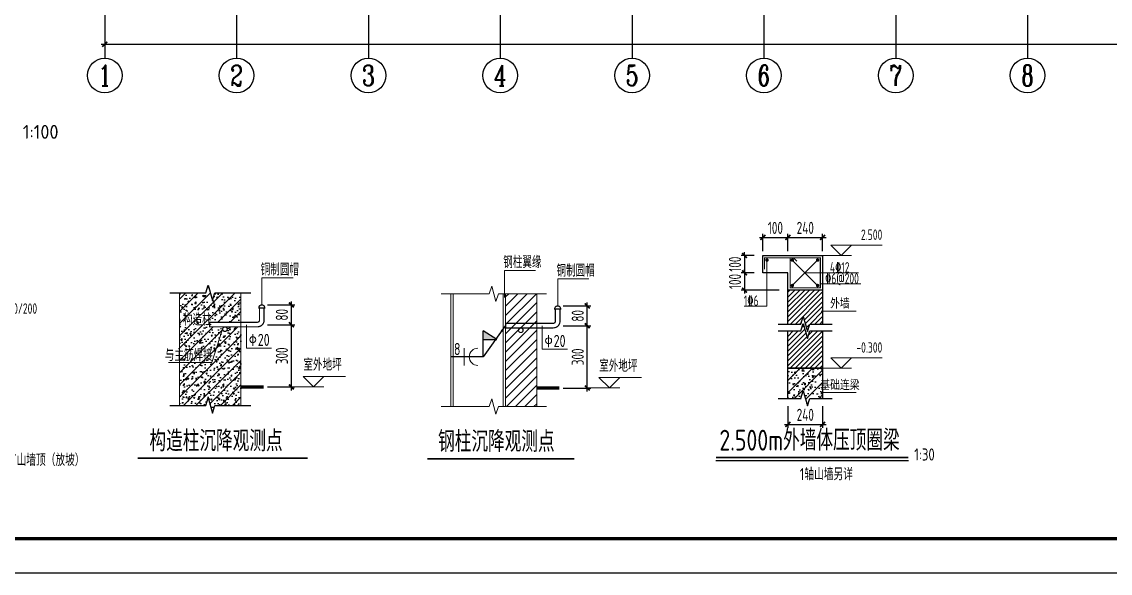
# Model space of a CAD drawing. Extents: x -3102990 to -851544, y -5293060 to -2540151.
# Drawn here: x -2334594 to -2303217, y -2672902 to -2656995 of the extents above; entities that cross this region are included whole.
import ezdxf
from ezdxf.enums import TextEntityAlignment as Align

# ---------------------------------------------------------------- set-up
doc = ezdxf.new("R2010")
doc.units = 0
doc.header["$LTSCALE"] = 1000
doc.header["$PDMODE"] = 1
doc.layers.get('0').update_dxf_attribs({"linetype": 'CONTINUOUS'})
doc.layers.get('Defpoints').update_dxf_attribs({"linetype": 'CONTINUOUS'})
for name, color, linetype in [('BEAM', 4, 'CONTINUOUS'), ('COLU', 7, 'CONTINUOUS'), ('COLU_DE_TEXT', 7, 'CONTINUOUS'), ('DIM', 3, 'CONTINUOUS'), ('HATCH', 254, 'CONTINUOUS'), ('NUM', 7, 'CONTINUOUS'), ('PUB_TEXT', 7, 'CONTINUOUS'), ('PUB_TITLE', 4, 'CONTINUOUS'), ('REIN', 1, 'CONTINUOUS'), ('TEXT', 7, 'CONTINUOUS'), ('THIN', 7, 'CONTINUOUS'), ('WALL', 5, 'CONTINUOUS'), ('WELD', 7, 'CONTINUOUS'), ('WELD_TEXT', 7, 'CONTINUOUS')]:
    doc.layers.add(name, color=color, linetype=linetype)
doc.layers.add('yichutu', color=7, linetype='CONTINUOUS', true_color=0xffffff, plot=False)
doc.styles.add('TSSD_Axis', font='Complex.shx', dxfattribs={"width": 0.7, "bigfont": 'hztxt.shx'})
doc.styles.add('TSSD_Dimension', font='tssdeng.shx', dxfattribs={"width": 0.7, "bigfont": 'Hztxt.shx'})
doc.styles.add('TSSD_Label', font='tssdeng.shx', dxfattribs={"width": 0.75, "bigfont": 'hztxt.shx'})
doc.styles.add('TSSD_Norm', font='Tssdeng.shx', dxfattribs={"width": 0.75, "bigfont": 'hztxt.shx'})
doc.styles.add('TSSD_Rein', font='Tssdeng.shx', dxfattribs={"width": 0.75, "bigfont": 'hztxt.shx'})
doc.dimstyles.new('TSSD_200_100', dxfattribs={"dimtxt": 350, "dimasz": 100, "dimexe": 100, "dimexo": 250, "dimgap": 100, "dimtad": 1, "dimdec": 0, "dimlfac": 2, "dimzin": 0, "dimdsep": 46, "dimtxsty": 'TSSD_Dimension', "dimblk": 'ARCHTICK', "dimcen": 0, "dimdle": 100, "dimclrt": 7, "dimadec": 0, "dimazin": 0, "dimtfac": 1, "dimtdec": 0, "dimtix": 1, "dimtmove": 2, "dimatfit": 3, "dimfxl": 1, "dimtolj": 1, "dimtzin": 0, "dimarcsym": 0})
doc.dimstyles.new('TSSD_20_100', dxfattribs={"dimtxt": 350, "dimasz": 100, "dimexe": 100, "dimexo": 250, "dimgap": 100, "dimtad": 1, "dimdec": 0, "dimlfac": 0.2, "dimzin": 0, "dimdsep": 46, "dimtxsty": 'TSSD_Dimension', "dimblk": 'ARCHTICK', "dimcen": 0, "dimdle": 100, "dimclrt": 7, "dimadec": 0, "dimazin": 0, "dimtfac": 1, "dimtdec": 0, "dimtix": 1, "dimtmove": 2, "dimatfit": 3, "dimfxl": 1, "dimtolj": 1, "dimtzin": 0, "dimarcsym": 0})
doc.dimstyles.new('TSSD_LEADER_STYLE_200.0', dxfattribs={"dimtxt": 700, "dimasz": 200, "dimexe": 200, "dimexo": 500, "dimgap": 0.09, "dimtad": 0, "dimtih": 1, "dimtoh": 1, "dimdec": 4, "dimzin": 0, "dimdsep": 46, "dimtxsty": 'Standard', "dimcen": 0.09, "dimdle": 200, "dimclrt": 7, "dimadec": 0, "dimazin": 0, "dimtfac": 1, "dimtdec": 4, "dimtofl": 0, "dimtmove": 0, "dimatfit": 3, "dimfxl": 1, "dimtolj": 1, "dimtzin": 0, "dimarcsym": 0})
pattern_1 = [(45, (-1789372.38, -2399471.72), (-70.710678, 70.710678), [])]

# ---------------------------------------------------------------- blocks, each defined once
blk = doc.blocks.new('ts_axno')
at = {"color": 0, "linetype": 'ByBlock', "lineweight": -2}
blk.add_circle((0, 0), 0.5, dxfattribs=at)
at = {"color": 0, "linetype": 'ByBlock', "lineweight": -2, "style": 'TSSD_Axis', "width": 0.7}
blk.add_attdef('A', text='', height=0.6, dxfattribs=at).set_placement((0, 0), align=Align.MIDDLE_CENTER)
blk = doc.blocks.new('_ArchTick')
at = {"color": 0, "const_width": 0.5}
blk.add_lwpolyline([(-0.71, -0.71), (0.71, 0.71)], dxfattribs=at)
blk = doc.blocks.new('*D1131')
at = {"layer": 'Defpoints', "color": 0, "ltscale": 1.5}
for p in [(-2332201, -2655269), (-2256201, -2655269), (-2256201, -2657644)]:
    blk.add_point(p, dxfattribs=at)
at = {"layer": 'DIM', "color": 0, "lineweight": -2, "ltscale": 1.5}
for p, q in [((-2332201, -2655519), (-2332201, -2657744)), ((-2256201, -2655519), (-2256201, -2657744)), ((-2332301, -2657644), (-2256101, -2657644))]:
    blk.add_line(p, q, dxfattribs=at)
at = {"layer": 'DIM', "color": 0, "lineweight": -2, "ltscale": 1.5, "xscale": 100, "yscale": 100, "zscale": 100, "rotation": 180}
blk.add_blockref('_ArchTick', (-2332201, -2657644), dxfattribs=at)
at = {"layer": 'DIM', "color": 0, "lineweight": -2, "ltscale": 1.5, "xscale": 100, "yscale": 100, "zscale": 100}
blk.add_blockref('_ArchTick', (-2256201, -2657644), dxfattribs=at)
at = {"layer": 'DIM', "color": 7, "ltscale": 1.5, "insert": (-2294201, -2657369), "char_height": 350, "attachment_point": 5, "style": 'TSSD_Dimension'}
blk.add_mtext('\\A1;152000', dxfattribs=at)
blk = doc.blocks.new('*D2310')
at = {"layer": 'Defpoints', "color": 0}
for p in [(-2312508, -2667829, -48), (-2311508, -2667829, -48), (-2311508, -2668608)]:
    blk.add_point(p, dxfattribs=at)
at = {"layer": 'DIM', "color": 0, "lineweight": -2}
for p, q in [((-2312508, -2668079), (-2312508, -2668708)), ((-2311508, -2668079), (-2311508, -2668708)), ((-2312608, -2668608), (-2311408, -2668608))]:
    blk.add_line(p, q, dxfattribs=at)
at = {"layer": 'DIM', "color": 0, "lineweight": -2, "xscale": 100, "yscale": 100, "zscale": 100, "rotation": 180}
blk.add_blockref('_ArchTick', (-2312508, -2668608), dxfattribs=at)
at = {"layer": 'DIM', "color": 0, "lineweight": -2, "xscale": 100, "yscale": 100, "zscale": 100}
blk.add_blockref('_ArchTick', (-2311508, -2668608), dxfattribs=at)
at = {"layer": 'DIM', "color": 7, "lineweight": 9, "insert": (-2312008, -2668333), "char_height": 350, "attachment_point": 5, "style": 'TSSD_Dimension'}
blk.add_mtext('\\A1;240', dxfattribs=at)
blk = doc.blocks.new('*D2311')
at = {"layer": 'Defpoints', "color": 0}
for p in [(-2312508, -2663215), (-2313231, -2663866, -48), (-2312508, -2663866, -48)]:
    blk.add_point(p, dxfattribs=at)
at = {"layer": 'DIM', "color": 0, "lineweight": -2}
for p, q in [((-2313331, -2663215), (-2312408, -2663215)), ((-2313231, -2663616), (-2313231, -2663115)), ((-2312508, -2663616), (-2312508, -2663115))]:
    blk.add_line(p, q, dxfattribs=at)
at = {"layer": 'DIM', "color": 0, "lineweight": -2, "xscale": 100, "yscale": 100, "zscale": 100, "rotation": 180}
blk.add_blockref('_ArchTick', (-2313231, -2663215), dxfattribs=at)
at = {"layer": 'DIM', "color": 0, "lineweight": -2, "xscale": 100, "yscale": 100, "zscale": 100}
blk.add_blockref('_ArchTick', (-2312508, -2663215), dxfattribs=at)
at = {"layer": 'DIM', "color": 7, "lineweight": 9, "insert": (-2312870, -2662940), "char_height": 350, "attachment_point": 5, "style": 'TSSD_Dimension'}
blk.add_mtext('\\A1;100', dxfattribs=at)
blk = doc.blocks.new('*D2312')
at = {"layer": 'Defpoints', "color": 0}
for p in [(-2311508, -2663215), (-2312508, -2663866, -48), (-2311508, -2663866, -48)]:
    blk.add_point(p, dxfattribs=at)
at = {"layer": 'DIM', "color": 0, "lineweight": -2}
for p, q in [((-2312608, -2663215), (-2311408, -2663215)), ((-2312508, -2663616), (-2312508, -2663115)), ((-2311508, -2663616), (-2311508, -2663115))]:
    blk.add_line(p, q, dxfattribs=at)
at = {"layer": 'DIM', "color": 0, "lineweight": -2, "xscale": 100, "yscale": 100, "zscale": 100, "rotation": 180}
blk.add_blockref('_ArchTick', (-2312508, -2663215), dxfattribs=at)
at = {"layer": 'DIM', "color": 0, "lineweight": -2, "xscale": 100, "yscale": 100, "zscale": 100}
blk.add_blockref('_ArchTick', (-2311508, -2663215), dxfattribs=at)
at = {"layer": 'DIM', "color": 7, "lineweight": 9, "insert": (-2312008, -2662940), "char_height": 350, "attachment_point": 5, "style": 'TSSD_Dimension'}
blk.add_mtext('\\A1;240', dxfattribs=at)
blk = doc.blocks.new('*D2313')
at = {"layer": 'Defpoints', "color": 0}
for p in [(-2313231, -2663737, -48), (-2313759, -2664237), (-2313231, -2664237, -48)]:
    blk.add_point(p, dxfattribs=at)
at = {"layer": 'DIM', "color": 0, "lineweight": -2}
for p, q in [((-2313481, -2663737), (-2313859, -2663737)), ((-2313759, -2663737), (-2313759, -2663637)), ((-2313759, -2663737), (-2313759, -2664237)), ((-2313481, -2664237), (-2313859, -2664237)), ((-2313759, -2664237), (-2313759, -2664337))]:
    blk.add_line(p, q, dxfattribs=at)
at = {"layer": 'DIM', "color": 0, "lineweight": -2, "xscale": 100, "yscale": 100, "zscale": 100}
for p, rotation in [((-2313759, -2663737), 270), ((-2313759, -2664237), 90)]:
    blk.add_blockref('_ArchTick', p, dxfattribs=dict(at, rotation=rotation))
at = {"layer": 'DIM', "color": 7, "lineweight": 9, "insert": (-2314034, -2663987), "char_height": 350, "attachment_point": 5, "rotation": 90, "style": 'TSSD_Dimension'}
blk.add_mtext('\\A1;100', dxfattribs=at)
blk = doc.blocks.new('*D2314')
at = {"layer": 'Defpoints', "color": 0}
for p in [(-2313231, -2664237, -48), (-2313759, -2664737), (-2312508, -2664737, -48)]:
    blk.add_point(p, dxfattribs=at)
at = {"layer": 'DIM', "color": 0, "lineweight": -2}
for p, q in [((-2313481, -2664237), (-2313859, -2664237)), ((-2313759, -2664237), (-2313759, -2664137)), ((-2313759, -2664237), (-2313759, -2664737)), ((-2312758, -2664737), (-2313859, -2664737)), ((-2313759, -2664737), (-2313759, -2664837))]:
    blk.add_line(p, q, dxfattribs=at)
at = {"layer": 'DIM', "color": 0, "lineweight": -2, "xscale": 100, "yscale": 100, "zscale": 100}
for p, rotation in [((-2313759, -2664237), 270), ((-2313759, -2664737), 90)]:
    blk.add_blockref('_ArchTick', p, dxfattribs=dict(at, rotation=rotation))
at = {"layer": 'DIM', "color": 7, "lineweight": 9, "insert": (-2314034, -2664487), "char_height": 350, "attachment_point": 5, "rotation": 90, "style": 'TSSD_Dimension'}
blk.add_mtext('\\A1;100', dxfattribs=at)
blk = doc.blocks.new('*D2317')
at = {"layer": 'Defpoints', "color": 0}
for p in [(-2327764, -2665161), (-2326821, -2665161), (-2327764, -2665733)]:
    blk.add_point(p, dxfattribs=at)
at = {"layer": 'DIM', "color": 0, "lineweight": -2}
for p, q in [((-2327514, -2665161), (-2326721, -2665161)), ((-2326821, -2665833), (-2326821, -2665061)), ((-2327514, -2665733), (-2326721, -2665733))]:
    blk.add_line(p, q, dxfattribs=at)
at = {"layer": 'DIM', "color": 0, "lineweight": -2, "xscale": 100, "yscale": 100, "zscale": 100}
for p, rotation in [((-2326821, -2665161), 90), ((-2326821, -2665733), 270)]:
    blk.add_blockref('_ArchTick', p, dxfattribs=dict(at, rotation=rotation))
at = {"layer": 'DIM', "color": 7, "lineweight": 5, "insert": (-2327096, -2665447), "char_height": 350, "attachment_point": 5, "rotation": 90, "style": 'TSSD_Dimension'}
blk.add_mtext('\\A1;80', dxfattribs=at)
blk = doc.blocks.new('*D2318')
at = {"layer": 'Defpoints', "color": 0}
for p in [(-2327764, -2665733), (-2326821, -2665733), (-2327764, -2667528)]:
    blk.add_point(p, dxfattribs=at)
at = {"layer": 'DIM', "color": 0, "lineweight": -2}
for p, q in [((-2327514, -2665733), (-2326721, -2665733)), ((-2326821, -2667628), (-2326821, -2665633)), ((-2327514, -2667528), (-2326721, -2667528))]:
    blk.add_line(p, q, dxfattribs=at)
at = {"layer": 'DIM', "color": 0, "lineweight": -2, "xscale": 100, "yscale": 100, "zscale": 100}
for p, rotation in [((-2326821, -2665733), 90), ((-2326821, -2667528), 270)]:
    blk.add_blockref('_ArchTick', p, dxfattribs=dict(at, rotation=rotation))
at = {"layer": 'DIM', "color": 7, "lineweight": 5, "insert": (-2327096, -2666631), "char_height": 350, "attachment_point": 5, "rotation": 90, "style": 'TSSD_Dimension'}
blk.add_mtext('\\A1;300', dxfattribs=at)
blk = doc.blocks.new('*D2319')
at = {"layer": 'Defpoints', "color": 0}
for p in [(-2319235, -2665192), (-2318292, -2665192), (-2319235, -2665764)]:
    blk.add_point(p, dxfattribs=at)
at = {"layer": 'DIM', "color": 0, "lineweight": -2}
for p, q in [((-2318985, -2665192), (-2318192, -2665192)), ((-2318292, -2665864), (-2318292, -2665092)), ((-2318985, -2665764), (-2318192, -2665764))]:
    blk.add_line(p, q, dxfattribs=at)
at = {"layer": 'DIM', "color": 0, "lineweight": -2, "xscale": 100, "yscale": 100, "zscale": 100}
for p, rotation in [((-2318292, -2665192), 90), ((-2318292, -2665764), 270)]:
    blk.add_blockref('_ArchTick', p, dxfattribs=dict(at, rotation=rotation))
at = {"layer": 'DIM', "color": 7, "lineweight": 5, "insert": (-2318567, -2665478), "char_height": 350, "attachment_point": 5, "rotation": 90, "style": 'TSSD_Dimension'}
blk.add_mtext('\\A1;80', dxfattribs=at)
blk = doc.blocks.new('*D2320')
at = {"layer": 'Defpoints', "color": 0}
for p in [(-2319235, -2665764), (-2318292, -2665764), (-2319235, -2667559)]:
    blk.add_point(p, dxfattribs=at)
at = {"layer": 'DIM', "color": 0, "lineweight": -2}
for p, q in [((-2318985, -2665764), (-2318192, -2665764)), ((-2318292, -2667659), (-2318292, -2665664)), ((-2318985, -2667559), (-2318192, -2667559))]:
    blk.add_line(p, q, dxfattribs=at)
at = {"layer": 'DIM', "color": 0, "lineweight": -2, "xscale": 100, "yscale": 100, "zscale": 100}
for p, rotation in [((-2318292, -2665764), 90), ((-2318292, -2667559), 270)]:
    blk.add_blockref('_ArchTick', p, dxfattribs=dict(at, rotation=rotation))
at = {"layer": 'DIM', "color": 7, "lineweight": 5, "insert": (-2318567, -2666661), "char_height": 350, "attachment_point": 5, "rotation": 90, "style": 'TSSD_Dimension'}
blk.add_mtext('\\A1;300', dxfattribs=at)
blk = doc.blocks.new('_WELD001')
at = {"linetype": 'ByBlock'}
h = blk.add_hatch(color=0, dxfattribs=at)
h.paths.add_polyline_path([(0.8, 1), (0, 1.5), (0, 1)])
edge = h.paths.add_edge_path()
edge.add_line((0, 0), (0, 1.5))
at = {"color": 0, "linetype": 'ByBlock'}
for p, q in [((0, 0), (0, 1.5)), ((0.8, 1), (0, 1.5)), ((0, 1), (0.8, 1))]:
    blk.add_line(p, q, dxfattribs=at)
blk = doc.blocks.new('_WELD005')
at = {"color": 0, "linetype": 'ByBlock', "lineweight": 5}
blk.add_line((0, -0.5), (0, 0.5), dxfattribs=at)
blk.add_arc((0.8, 0), 0.5, 90, 270, dxfattribs=at)
blk = doc.blocks.new('A$C16496DF1')
at = {"layer": 'PUB_TITLE'}
blk.add_lwpolyline([(0, 0), (0, 42000), (104100, 42000), (104100, 0)], close=True, dxfattribs=at)
at = {"layer": 'PUB_TITLE', "const_width": 100}
blk.add_lwpolyline([(103100, 1000), (103100, 41000), (713, 41000), (713, 1000), (103100, 1000)], dxfattribs=at)
blk = doc.blocks.new('yct-1041-420-104100-42000-100-2006.0')
at = {"layer": 'yichutu', "color": 7, "true_color": 0xffffff}
blk.add_lwpolyline([(0, 0), (0, 42000), (104100, 42000), (104100, 0)], close=True, dxfattribs=at)

msp = doc.modelspace()

# ---------------------------------------------------------------- hatches: boundary and pattern name
at = {"layer": 'HATCH'}
h = msp.add_hatch(dxfattribs=at)
h.set_pattern_fill('ARMORED', color=256, scale=50, style=0)
h.set_pattern_definition([(50, (-2910477.76, -2333970.04), (358.63009, -31.37607), [37.5, -412.5]), (355, (-2910477.76, -2333970.04), (-69.37567, 376.09607), [30, -330]), (100.4514, (-2910447.87, -2333972.66), (289.25469, 344.71977), [31.8701, -350.57106]), (46.1842, (-2910477.76, -2333870.04), (533.62052, -82.7595), [56.25, -618.75]), (96.6356, (-2910433.3, -2333876.94), (467.33135, 487.05894), [47.80514, -525.8565]), (351.1842, (-2910477.76, -2333870.04), (467.33097, 487.0593), [45, -495]), (21, (-2910427.76, -2333895.04), (298.45353, -201.30945), [37.5, -412.5]), (326, (-2910427.76, -2333895.04), (121.65767, 362.57502), [30, -330]), (71.4514, (-2910402.9, -2333911.82), (420.11131, 161.26525), [31.8701, -350.57106]), (37.5, (-2910477.76, -2333970.04), (6.079928, 166.446927), [0, -326, 0, -335, 0, -331.25]), (7.5, (-2910477.76, -2333970.04), (131.53477, 197.205856), [0, -191, 0, -318.5, 0, -126.25]), (327.5, (-2910589.26, -2333970.04), (266.911218, -11.277436), [0, -125, 0, -390, 0, -517.5]), (317.5, (-2910639.26, -2333970.04), (291.593085, 50.05249), [0, -162.5, 0, -259, 0, -367.5]), (45, (-2910477.76, -2333970.04), (-176.776695, 176.776695), [])])
h.paths.add_polyline_path([(-2328274.51, -2665794.08), (-2329174.51, -2665794.08), (-2329174.51, -2665662.08), (-2328274.51, -2665662.08), (-2328274.51, -2664813.91), (-2329028.71, -2664813.91), (-2329098.71, -2665033.91), (-2329218.71, -2664593.91), (-2329288.71, -2664813.91), (-2330042.9, -2664813.91), (-2330042.9, -2666822.5), (-2329113.07, -2666822.5), (-2328803.52, -2665861.68, -1), (-2328671.52, -2665861.68, -1), (-2328803.52, -2665861.68), (-2329113.07, -2666822.5), (-2330042.9, -2666822.5), (-2330042.9, -2668065.01), (-2329288.71, -2668065.01), (-2329218.71, -2667845.01), (-2329098.71, -2668285.01), (-2329028.71, -2668065.01), (-2328274.51, -2668065.01)])
h.paths.add_polyline_path([(-2329636.69, -2665836.76), (-2329211.17, -2665836.76), (-2329211.17, -2665274.56), (-2329636.69, -2665274.56)], flags=24)
h.paths.add_polyline_path([(-2330521.75, -2666860.48), (-2329356.47, -2666860.48), (-2329356.47, -2666410.48), (-2330521.75, -2666410.48)], flags=9)
h = msp.add_hatch(dxfattribs=at)
h.set_pattern_fill('STONE_DATUM', color=256, scale=50, style=0)
h.set_pattern_definition(pattern_1)
h.paths.add_polyline_path([(-2311508.27, -2664736.58), (-2312508.27, -2664736.58), (-2312508.27, -2665713.91), (-2312138.27, -2665713.91), (-2312068.27, -2665493.91), (-2311948.27, -2665933.91), (-2311878.27, -2665713.91), (-2311508.27, -2665713.91)])
h = msp.add_hatch(dxfattribs=at)
h.set_pattern_fill('STONE_DATUM', color=256, scale=50, style=0)
h.set_pattern_definition(pattern_1)
h.paths.add_polyline_path([(-2311508.27, -2665913.91), (-2311878.27, -2665913.91), (-2311948.27, -2666133.91), (-2312068.27, -2665693.91), (-2312138.27, -2665913.91), (-2312508.27, -2665913.91), (-2312508.27, -2666989.92), (-2311508.27, -2666989.92)])
h = msp.add_hatch(dxfattribs=at)
h.set_pattern_fill('ARMORED', color=256, scale=50, style=0)
h.set_pattern_definition([(50, (-1789372.38, -2399471.72), (358.63009, -31.37607), [37.5, -412.5]), (355, (-1789372.4, -2399471.72), (-69.37567, 376.09607), [30, -330]), (100.4514, (-1789342.5, -2399474.33), (289.2547, 344.71977), [31.8701, -350.57106]), (46.1842, (-1789372.4, -2399371.7), (533.62052, -82.7595), [56.25, -618.75]), (96.6356, (-1789327.9, -2399378.6), (467.33135, 487.05894), [47.80514, -525.8565]), (351.1842, (-1789372.4, -2399371.7), (467.33097, 487.0593), [45, -495]), (21, (-1789322.38, -2399396.72), (298.45353, -201.30945), [37.5, -412.5]), (326, (-1789322.4, -2399396.72), (121.65767, 362.57502), [30, -330]), (71.4514, (-1789297.5, -2399413.5), (420.11131, 161.26525), [31.8701, -350.57106]), (37.5, (-1789372.38, -2399471.72), (6.079928, 166.446927), [0, -326, 0, -335, 0, -331.25]), (7.5, (-1789372.38, -2399471.72), (131.53477, 197.205856), [0, -191, 0, -318.5, 0, -126.25]), (327.5, (-1789483.88, -2399471.72), (266.911218, -11.277436), [0, -125, 0, -390, 0, -517.5]), (317.5, (-1789533.88, -2399471.72), (291.593085, 50.05249), [0, -162.5, 0, -259, 0, -367.5]), (45, (-1789372.38, -2399471.72), (-176.7767, 176.7767), [])])
h.paths.add_polyline_path([(-2311508.27, -2666989.92), (-2312508.27, -2666989.92), (-2312508.27, -2667857.6), (-2312138.27, -2667857.6), (-2312068.27, -2667637.6), (-2311948.27, -2668077.6), (-2311878.27, -2667857.6), (-2311508.27, -2667857.6)])
at = {"layer": 'NUM', "lineweight": 5, "ltscale": 1.5}
h = msp.add_hatch(dxfattribs=at)
h.set_pattern_fill('ANSI31', color=256, scale=1500, style=0)
h.set_pattern_definition([(45, (-1738220.65, -787708.27), (-132.582521, 132.582521), [])])
h.paths.add_polyline_path([(-2319745.51, -2664844.68), (-2320645.51, -2664844.68), (-2320645.51, -2668094.66), (-2319745.51, -2668094.66)])

# ---------------------------------------------------------------- linework, layer by layer
at = {"layer": 'BEAM', "lineweight": 5}
for p, q in [((-2328274.51, -2664813.91), (-2328274.51, -2668065.01)), ((-2319745.51, -2664844.68), (-2319745.51, -2668095.78))]:
    msp.add_line(p, q, dxfattribs=at)
at = {"layer": 'COLU', "linetype": 'ByBlock', "lineweight": 9}
for p, q in [((-2313112.17, -2663869.17), (-2313112.17, -2665197.16)), ((-2311652.41, -2663869.17), (-2312381.73, -2664603)), ((-2312381.73, -2663869.17), (-2311652.41, -2664603)), ((-2312017.07, -2664236.08), (-2310477.5, -2664236.08)), ((-2311573.27, -2664558.58), (-2310405.13, -2664558.58)), ((-2313112.17, -2665197.16), (-2313771.75, -2665197.16)), ((-2310539, -2665338.43, 48), (-2311549.24, -2665338.43, 48)), ((-2310539, -2667690.93, 48), (-2311549.24, -2667690.93, 48))]:
    msp.add_line(p, q, dxfattribs=at)
at = {"layer": 'COLU', "linetype": 'ByBlock', "lineweight": 5}
msp.add_line((-2330042.9, -2664813.91), (-2330042.9, -2668065.01), dxfattribs=at)
at = {"layer": 'COLU'}
for points in [[(-2312508.27, -2664236.58), (-2313231.23, -2664236.58), (-2313231.23, -2663736.58), (-2312508.27, -2663736.58)], [(-2312508.27, -2663736.58), (-2311508.27, -2663736.58), (-2311508.27, -2665713.91)], [(-2312508.27, -2663736.58), (-2311508.27, -2663736.58), (-2311508.27, -2664736.58), (-2312508.27, -2664736.58), (-2312508.27, -2664236.58)], [(-2312508.27, -2665713.91), (-2312508.27, -2664236.58)], [(-2311508.27, -2665913.91), (-2311508.27, -2666989.92), (-2312508.27, -2666989.92), (-2312508.27, -2665913.91)], [(-2312508.27, -2667857.6), (-2312508.27, -2666989.92), (-2311508.27, -2666989.92), (-2311508.27, -2667857.6)]]:
    msp.add_lwpolyline(points, dxfattribs=at)
at = {"layer": 'NUM', "ltscale": 1.5}
for p, q in [((-2332201.43, -2655268.85), (-2332201.43, -2658043.85)), ((-2328401.43, -2655268.85), (-2328401.43, -2658043.85)), ((-2324601.43, -2655268.85), (-2324601.43, -2658043.85)), ((-2320801.43, -2655268.85), (-2320801.43, -2658043.85)), ((-2317001.43, -2655268.85), (-2317001.43, -2658043.85)), ((-2313201.43, -2655268.85), (-2313201.43, -2658043.85)), ((-2309401.43, -2655268.85), (-2309401.43, -2658043.85)), ((-2305601.43, -2655268.85), (-2305601.43, -2658043.85))]:
    msp.add_line(p, q, dxfattribs=at)
at = {"layer": 'NUM', "lineweight": 5, "ltscale": 1.5}
for p, q in [((-2322225.87, -2664844.68), (-2322225.87, -2668094.66)), ((-2322156.39, -2664844.68), (-2322156.39, -2668094.66)), ((-2320714.99, -2664844.68), (-2320714.99, -2668094.66)), ((-2320645.51, -2664844.68), (-2320645.51, -2668094.66))]:
    msp.add_line(p, q, dxfattribs=at)
msp.add_lwpolyline([(-2319745.51, -2664844.68), (-2320645.51, -2664844.68), (-2320645.51, -2668094.66), (-2319745.51, -2668094.66)], close=True, dxfattribs=at)
at = {"layer": 'NUM', "const_width": 50}
for points in [[(-2326350.15, -2669586.25), (-2331257.66, -2669586.25)], [(-2318667.78, -2669604.04), (-2322904.52, -2669604.04)]]:
    msp.add_lwpolyline(points, dxfattribs=at)
at = {"layer": 'NUM', "const_width": 50, "elevation": 48}
msp.add_lwpolyline([(-2309033.7, -2669564.06), (-2314584.32, -2669564.06)], dxfattribs=at)
at = {"layer": 'NUM', "elevation": 48}
msp.add_lwpolyline([(-2309033.7, -2669664.06), (-2314584.32, -2669664.06)], dxfattribs=at)
at = {"layer": 'PUB_TEXT', "color": 7, "lineweight": 5}
msp.add_line((-2329113.07, -2666822.5), (-2328803.52, -2665861.68), dxfattribs=at)
at = {"layer": 'REIN', "linetype": 'ByBlock', "const_width": 30}
msp.add_lwpolyline([(-2312443.27, -2663801.58), (-2313180.45, -2663801.58), (-2313180.45, -2664136.64)], dxfattribs=at)
at = {"layer": 'REIN', "const_width": 50}
for points in [[(-2313137.17, -2663869.17, 1), (-2313087.17, -2663869.17, 1)], [(-2312406.73, -2663869.17, 1), (-2312356.73, -2663869.17, 1)], [(-2311677.41, -2663869.17, 1), (-2311627.41, -2663869.17, 1)], [(-2312406.73, -2664603, 1), (-2312356.73, -2664603, 1)], [(-2311677.41, -2664603, 1), (-2311627.41, -2664603, 1)]]:
    msp.add_lwpolyline(points, format="xyb", close=True, dxfattribs=at)
at = {"layer": 'REIN'}
for points, const_width in [([(-2312247.46, -2663905.47), (-2312351.42, -2663801.58), (-2312443.27, -2663801.58), (-2312443.27, -2664671.58), (-2311573.27, -2664671.58), (-2311573.27, -2663801.58), (-2312443.27, -2663801.58), (-2312443.27, -2663893.43)], 30), ([(-2327572.41, -2665248.08), (-2327776.58, -2665248.08)], 36), ([(-2319043.4, -2665278.85), (-2319247.57, -2665278.85)], 36)]:
    msp.add_lwpolyline(points, dxfattribs=dict(at, const_width=const_width))
at = {"layer": 'REIN', "const_width": 36}
for points in [[(-2327587.87, -2665248.08, 1), (-2327761.15, -2665248.08, 1)], [(-2319058.87, -2665278.85, 1), (-2319232.15, -2665278.85, 1)], [(-2327740.51, -2665248.08), (-2327740.51, -2665602.08, -0.41421356), (-2327800.51, -2665662.08), (-2329174.51, -2665662.08), (-2329174.51, -2665794.08), (-2327800.51, -2665794.08, 0.41421356), (-2327608.51, -2665602.08), (-2327608.51, -2665248.08)], [(-2319211.51, -2665278.85), (-2319211.51, -2665632.85, -0.41421356), (-2319271.51, -2665692.85), (-2320645.51, -2665692.85), (-2320645.51, -2665824.85), (-2319271.51, -2665824.85, 0.41421356), (-2319079.51, -2665632.85), (-2319079.51, -2665278.85)], [(-2328671.52, -2665861.68, 1), (-2328803.52, -2665861.68, 1)], [(-2320142.52, -2665892.44, 1), (-2320274.52, -2665892.44, 1)], [(-2328671.52, -2665861.68, -1), (-2328803.52, -2665861.68, -1)], [(-2320142.52, -2665892.44, -1), (-2320274.52, -2665892.44, -1)]]:
    msp.add_lwpolyline(points, format="xyb", dxfattribs=at)
at = {"layer": 'TEXT', "lineweight": 5}
for p, q in [((-2320680.3, -2664167.24), (-2319780.26, -2664167.24)), ((-2320680.3, -2664949.21), (-2320680.3, -2664167.24)), ((-2327674.51, -2664379.46), (-2326774.47, -2664379.46)), ((-2327674.51, -2665161.44), (-2327674.51, -2664379.46)), ((-2319145.51, -2664410.23), (-2318245.46, -2664410.23)), ((-2319145.51, -2665192.21), (-2319145.51, -2664410.23)), ((-2328120.51, -2666406.3), (-2328120.51, -2665733.29)), ((-2319591.51, -2666437.06), (-2319591.51, -2665764.06)), ((-2327934.4, -2666004.13), (-2327934.4, -2666346.13)), ((-2319405.39, -2666034.9), (-2319405.39, -2666376.9)), ((-2328120.51, -2666406.3), (-2327395.91, -2666406.3)), ((-2319591.51, -2666437.06), (-2318866.91, -2666437.06)), ((-2330361.57, -2666822.5), (-2329113.07, -2666822.5))]:
    msp.add_line(p, q, dxfattribs=at)
for centre in [(-2327934.4, -2666166.13), (-2319405.39, -2666196.9)]:
    msp.add_circle(centre, 86.4, dxfattribs=at)
at = {"layer": 'THIN', "lineweight": 9}
for p, q in [((-2310975.25, -2663736.58), (-2311275.25, -2663436.58)), ((-2311275.25, -2663436.58), (-2310675.25, -2663436.58)), ((-2310975.25, -2663736.58), (-2310675.25, -2663436.58)), ((-2310675.25, -2663436.58), (-2309786.78, -2663436.58)), ((-2311508.27, -2663736.58), (-2310675.25, -2663736.58)), ((-2310975.25, -2663736.58), (-2310975.25, -2663736.58)), ((-2310975.25, -2666989.92), (-2311275.25, -2666689.92)), ((-2311275.25, -2666689.92), (-2310675.25, -2666689.92)), ((-2310975.25, -2666989.92), (-2310675.25, -2666689.92)), ((-2310675.25, -2666689.92), (-2309786.78, -2666689.92)), ((-2311508.27, -2666989.92), (-2310675.25, -2666989.92)), ((-2310975.25, -2666989.92), (-2310975.25, -2666989.92))]:
    msp.add_line(p, q, dxfattribs=at)
at = {"layer": 'THIN', "lineweight": 5}
for p, q in [((-2326183.63, -2667528.08), (-2326483.63, -2667228.08)), ((-2326483.63, -2667228.08), (-2325883.63, -2667228.08)), ((-2326183.63, -2667528.08), (-2325883.63, -2667228.08)), ((-2325883.63, -2667228.08), (-2325259.5, -2667228.08)), ((-2317654.62, -2667558.85), (-2317954.62, -2667258.85)), ((-2317954.62, -2667258.85), (-2317354.62, -2667258.85)), ((-2317654.62, -2667558.85), (-2317354.62, -2667258.85)), ((-2317354.62, -2667258.85), (-2316730.5, -2667258.85)), ((-2326820.68, -2667528.08), (-2325883.63, -2667528.08)), ((-2326183.63, -2667528.08), (-2326183.63, -2667528.08)), ((-2318291.68, -2667558.85), (-2317354.62, -2667558.85)), ((-2317654.62, -2667558.85), (-2317654.62, -2667558.85))]:
    msp.add_line(p, q, dxfattribs=at)
at = {"layer": 'THIN', "elevation": -48}
for points in [[(-2330322.9, -2664813.91), (-2329288.71, -2664813.91), (-2329218.71, -2664593.91), (-2329098.71, -2665033.91), (-2329028.71, -2664813.91), (-2327994.51, -2664813.91)], [(-2330322.9, -2668065.01), (-2329288.71, -2668065.01), (-2329218.71, -2667845.01), (-2329098.71, -2668285.01), (-2329028.71, -2668065.01), (-2327994.51, -2668065.01)]]:
    msp.add_lwpolyline(points, dxfattribs=at)
at = {"layer": 'THIN', "lineweight": 5, "ltscale": 1.5}
for points in [[(-2319465.51, -2664844.68), (-2320855.69, -2664844.68), (-2320925.69, -2665064.68), (-2321045.69, -2664624.68), (-2321115.69, -2664844.68), (-2322505.87, -2664844.68)], [(-2319465.51, -2668094.66), (-2320855.69, -2668094.66), (-2320925.69, -2668314.66), (-2321045.69, -2667874.66), (-2321115.69, -2668094.66), (-2322505.87, -2668094.66)]]:
    msp.add_lwpolyline(points, dxfattribs=at)
at = {"layer": 'THIN'}
for points in [[(-2312788.27, -2665713.91), (-2312138.27, -2665713.91), (-2312068.27, -2665493.91), (-2311948.27, -2665933.91), (-2311878.27, -2665713.91), (-2311228.27, -2665713.91)], [(-2312788.27, -2665913.91), (-2312138.27, -2665913.91), (-2312068.27, -2665693.91), (-2311948.27, -2666133.91), (-2311878.27, -2665913.91), (-2311228.27, -2665913.91)], [(-2312788.27, -2667857.6), (-2312138.27, -2667857.6), (-2312068.27, -2667637.6), (-2311948.27, -2668077.6), (-2311878.27, -2667857.6), (-2311228.27, -2667857.6)]]:
    msp.add_lwpolyline(points, dxfattribs=at)
at = {"layer": 'WALL', "color": 0, "const_width": 96}
for points in [[(-2327624.44, -2667528.08), (-2328274.51, -2667528.08)], [(-2319095.43, -2667558.85), (-2319745.51, -2667558.85)]]:
    msp.add_lwpolyline(points, dxfattribs=at)
at = {"layer": 'WELD'}
msp.add_line((-2321298.17, -2666659.96), (-2322236.27, -2666659.96), dxfattribs=at)

# ---------------------------------------------------------------- block references
at = {"ltscale": 1.5}
msp.add_blockref('A$C16496DF1', (-2347635.85, -2672902.4), dxfattribs=at)
at = {"layer": 'NUM'}
ref = msp.add_blockref('ts_axno', (-2332201.43, -2658543.85), dxfattribs=dict(at, xscale=1000, yscale=1000, zscale=1000))
ref.add_attrib('1', '1', dxfattribs={"height": 600, "style": 'TSSD_Axis', "width": 0.7}).set_placement((-2332201.43, -2658543.85), align=Align.MIDDLE_CENTER)
ref = msp.add_blockref('ts_axno', (-2328401.43, -2658543.85), dxfattribs=dict(at, xscale=1000, yscale=1000, zscale=1000))
ref.add_attrib('2', '2', dxfattribs={"height": 600, "style": 'TSSD_Axis', "width": 0.7}).set_placement((-2328401.43, -2658543.85), align=Align.MIDDLE_CENTER)
ref = msp.add_blockref('ts_axno', (-2324601.43, -2658543.85), dxfattribs=dict(at, xscale=1000, yscale=1000, zscale=1000))
ref.add_attrib('3', '3', dxfattribs={"height": 600, "style": 'TSSD_Axis', "width": 0.7}).set_placement((-2324601.43, -2658543.85), align=Align.MIDDLE_CENTER)
ref = msp.add_blockref('ts_axno', (-2320801.43, -2658543.85), dxfattribs=dict(at, xscale=1000, yscale=1000, zscale=1000))
ref.add_attrib('4', '4', dxfattribs={"height": 600, "style": 'TSSD_Axis', "width": 0.7}).set_placement((-2320801.43, -2658543.85), align=Align.MIDDLE_CENTER)
ref = msp.add_blockref('ts_axno', (-2317001.43, -2658543.85), dxfattribs=dict(at, xscale=1000, yscale=1000, zscale=1000))
ref.add_attrib('5', '5', dxfattribs={"height": 600, "style": 'TSSD_Axis', "width": 0.7}).set_placement((-2317001.43, -2658543.85), align=Align.MIDDLE_CENTER)
ref = msp.add_blockref('ts_axno', (-2313201.43, -2658543.85), dxfattribs=dict(at, xscale=1000, yscale=1000, zscale=1000))
ref.add_attrib('6', '6', dxfattribs={"height": 600, "style": 'TSSD_Axis', "width": 0.7}).set_placement((-2313201.43, -2658543.85), align=Align.MIDDLE_CENTER)
ref = msp.add_blockref('ts_axno', (-2309401.43, -2658543.85), dxfattribs=dict(at, xscale=1000, yscale=1000, zscale=1000))
ref.add_attrib('7', '7', dxfattribs={"height": 600, "style": 'TSSD_Axis', "width": 0.7}).set_placement((-2309401.43, -2658543.85), align=Align.MIDDLE_CENTER)
ref = msp.add_blockref('ts_axno', (-2305601.43, -2658543.85), dxfattribs=dict(at, xscale=1000, yscale=1000, zscale=1000))
ref.add_attrib('8', '8', dxfattribs={"height": 600, "style": 'TSSD_Axis', "width": 0.7}).set_placement((-2305601.43, -2658543.85), align=Align.MIDDLE_CENTER)
at = {"layer": 'WELD', "xscale": 500, "yscale": 500, "zscale": 500}
for name, p in [('_WELD001', (-2321298.17, -2666659.96)), ('_WELD005', (-2321844.93, -2666659.96))]:
    msp.add_blockref(name, p, dxfattribs=at)
at = {"layer": 'yichutu'}
msp.add_blockref('yct-1041-420-104100-42000-100-2006.0', (-2347635.85, -2672902.4), dxfattribs=at)

# ---------------------------------------------------------------- texts
at = {"layer": 'COLU_DE_TEXT', "lineweight": 5, "ltscale": 1.5, "style": 'TSSD_Rein', "width": 0.75}
for s, p in [('铜制圆帽', (-2327708.27, -2664314.73)), ('钢柱翼缘', (-2320714.06, -2664102.51)), ('铜制圆帽', (-2319179.26, -2664345.5)), ('构造柱', (-2329947.21, -2665758.81)), ('20', (-2327790.4, -2666346.13)), ('20', (-2319261.39, -2666376.9)), ('与主筋焊接', (-2330471.55, -2666785.48))]:
    msp.add_text(s, height=350, dxfattribs=at).set_placement(p)
for p in [(-2325373.36, -2667168.08), (-2316844.35, -2667198.85)]:
    msp.add_text('室外地坪', height=350, dxfattribs=at).set_placement(p, align=Align.BOTTOM_RIGHT)
at = {"layer": 'TEXT', "color": 0, "linetype": 'ByBlock', "style": 'TSSD_Norm'}
msp.add_text('1:100', height=400, dxfattribs=at).set_placement((-2334563.91, -2660490.83), align=Align.BOTTOM_LEFT)
at = {"layer": 'TEXT', "lineweight": 9, "style": 'TSSD_Label', "width": 0.7}
for s, p in [('2.500', (-2309786.78, -2663376.58)), ('-0.300', (-2309786.78, -2666629.92))]:
    msp.add_text(s, height=300, dxfattribs=at).set_placement(p, align=Align.BOTTOM_RIGHT)
at = {"layer": 'TEXT', "lineweight": 9, "style": 'TSSD_Rein'}
for s, height, width, p in [('4%%13212', 300, 0.7, (-2311298.76, -2664228.74, 48)), ('%%1326@200', 300, 0.7, (-2311436.29, -2664551.24, 48)), ('%%1326@150/200', 300, 0.7, (-2335652.87, -2665418.02, 48)), ('1%%1326', 300, 0.7, (-2313778.79, -2665189.82, 48)), ('外墙标高范围：基础梁顶至2.500/山墙顶（放坡）', 350, 0.8, (-2339117.51, -2669808.57)), ('1:30', 350, 0.8, (-2308867.11, -2669651.82, 48)), ('1轴山墙另详', 350, 0.8, (-2312167.48, -2670218.83, 48))]:
    msp.add_text(s, height=height, dxfattribs=dict(at, width=width)).set_placement(p)
at = {"layer": 'TEXT', "lineweight": 9, "style": 'TSSD_Rein', "width": 0.7}
for s, p in [('外墙', (-2311008.69, -2665103.3, 48)), ('基础连梁', (-2311008.69, -2667455.79, 48))]:
    msp.add_text(s, height=300, dxfattribs=at).set_placement(p, align=Align.MIDDLE)
at = {"layer": 'TEXT', "lineweight": 9, "style": 'TSSD_Rein', "width": 0.8}
for s, p in [('构造柱沉降观测点', (-2328993.24, -2669386.25)), ('钢柱沉降观测点', (-2320912.83, -2669404.04)), ('2.500m外墙体压顶圈梁', (-2311885.25, -2669364.06, 48))]:
    msp.add_text(s, height=600, dxfattribs=at).set_placement(p, align=Align.CENTER)
at = {"layer": 'WELD_TEXT', "style": 'TSSD_Label', "width": 0.75}
msp.add_text('8', height=350, dxfattribs=at).set_placement((-2322136.27, -2666609.96))

# ---------------------------------------------------------------- dimensions: what is measured, and where the dimension line sits
at = {"layer": 'DIM', "ltscale": 1.5}
dim = msp.add_linear_dim(base=(-2256201.43, -2657643.85), p1=(-2332201.43, -2655268.85), p2=(-2256201.43, -2655268.85), angle=180, dimstyle='TSSD_200_100', dxfattribs=at)
dim.commit()
dim.dimension.update_dxf_attribs({"geometry": '*D1131', "text_midpoint": (-2294201.43, -2657368.85)})
at = {"layer": 'DIM', "lineweight": 9}
for base, p1, p2, text, picture, middle in [((-2312508.27, -2663214.78, 48), (-2313231.23, -2663866.28), (-2312508.27, -2663866.28), '100', '*D2311', (-2312869.75, -2662939.78, 48)), ((-2311508.27, -2663214.78, 48), (-2312508.27, -2663866.28), (-2311508.27, -2663866.28), '240', '*D2312', (-2312008.27, -2662939.78, 48)), ((-2311508.27, -2668607.7, 48), (-2312508.27, -2667829.04), (-2311508.27, -2667829.04), '240', '*D2310', (-2312008.27, -2668332.7, 48))]:
    dim = msp.add_linear_dim(base=base, p1=p1, p2=p2, text=text, dimstyle='TSSD_20_100', dxfattribs=at)
    dim.commit()
    dim.dimension.update_dxf_attribs({"geometry": picture, "text_midpoint": middle})
for base, p1, p2, picture, middle in [((-2313759.27, -2664236.58, 48), (-2313231.23, -2663736.58), (-2313231.23, -2664236.58), '*D2313', (-2314034.27, -2663986.58, 48)), ((-2313759.27, -2664736.58, 48), (-2313231.23, -2664236.58), (-2312508.27, -2664736.58), '*D2314', (-2314034.27, -2664486.58, 48))]:
    dim = msp.add_linear_dim(base=base, p1=p1, p2=p2, angle=90, dimstyle='TSSD_20_100', dxfattribs=at)
    dim.commit()
    dim.dimension.update_dxf_attribs({"geometry": picture, "text_midpoint": middle})
at = {"layer": 'DIM', "lineweight": 5}
for p1, p2, text, picture, middle in [((-2327764.01, -2665733.29), (-2327764.01, -2665161.44), '80', '*D2317', (-2327095.68, -2665447.37)), ((-2319235, -2665764.06), (-2319235, -2665192.21), '80', '*D2319', (-2318566.68, -2665478.13)), ((-2327764.01, -2667528.08), (-2327764.01, -2665733.29), '300', '*D2318', (-2327095.68, -2666630.69)), ((-2319235, -2667558.85), (-2319235, -2665764.06), '300', '*D2320', (-2318566.68, -2666661.45))]:
    dim = msp.add_aligned_dim(p1=p1, p2=p2, distance=-943.33, text=text, dimstyle='TSSD_20_100', dxfattribs=at)
    dim.commit()
    dim.dimension.update_dxf_attribs({"geometry": picture, "text_midpoint": middle})

# ---------------------------------------------------------------- leaders
at = {"layer": 'WELD'}
msp.add_leader([(-2320645.51, -2665758.85), (-2321298.17, -2666659.96)], dimstyle='TSSD_LEADER_STYLE_200.0', dxfattribs=at)

doc.saveas('drawing.dxf')
